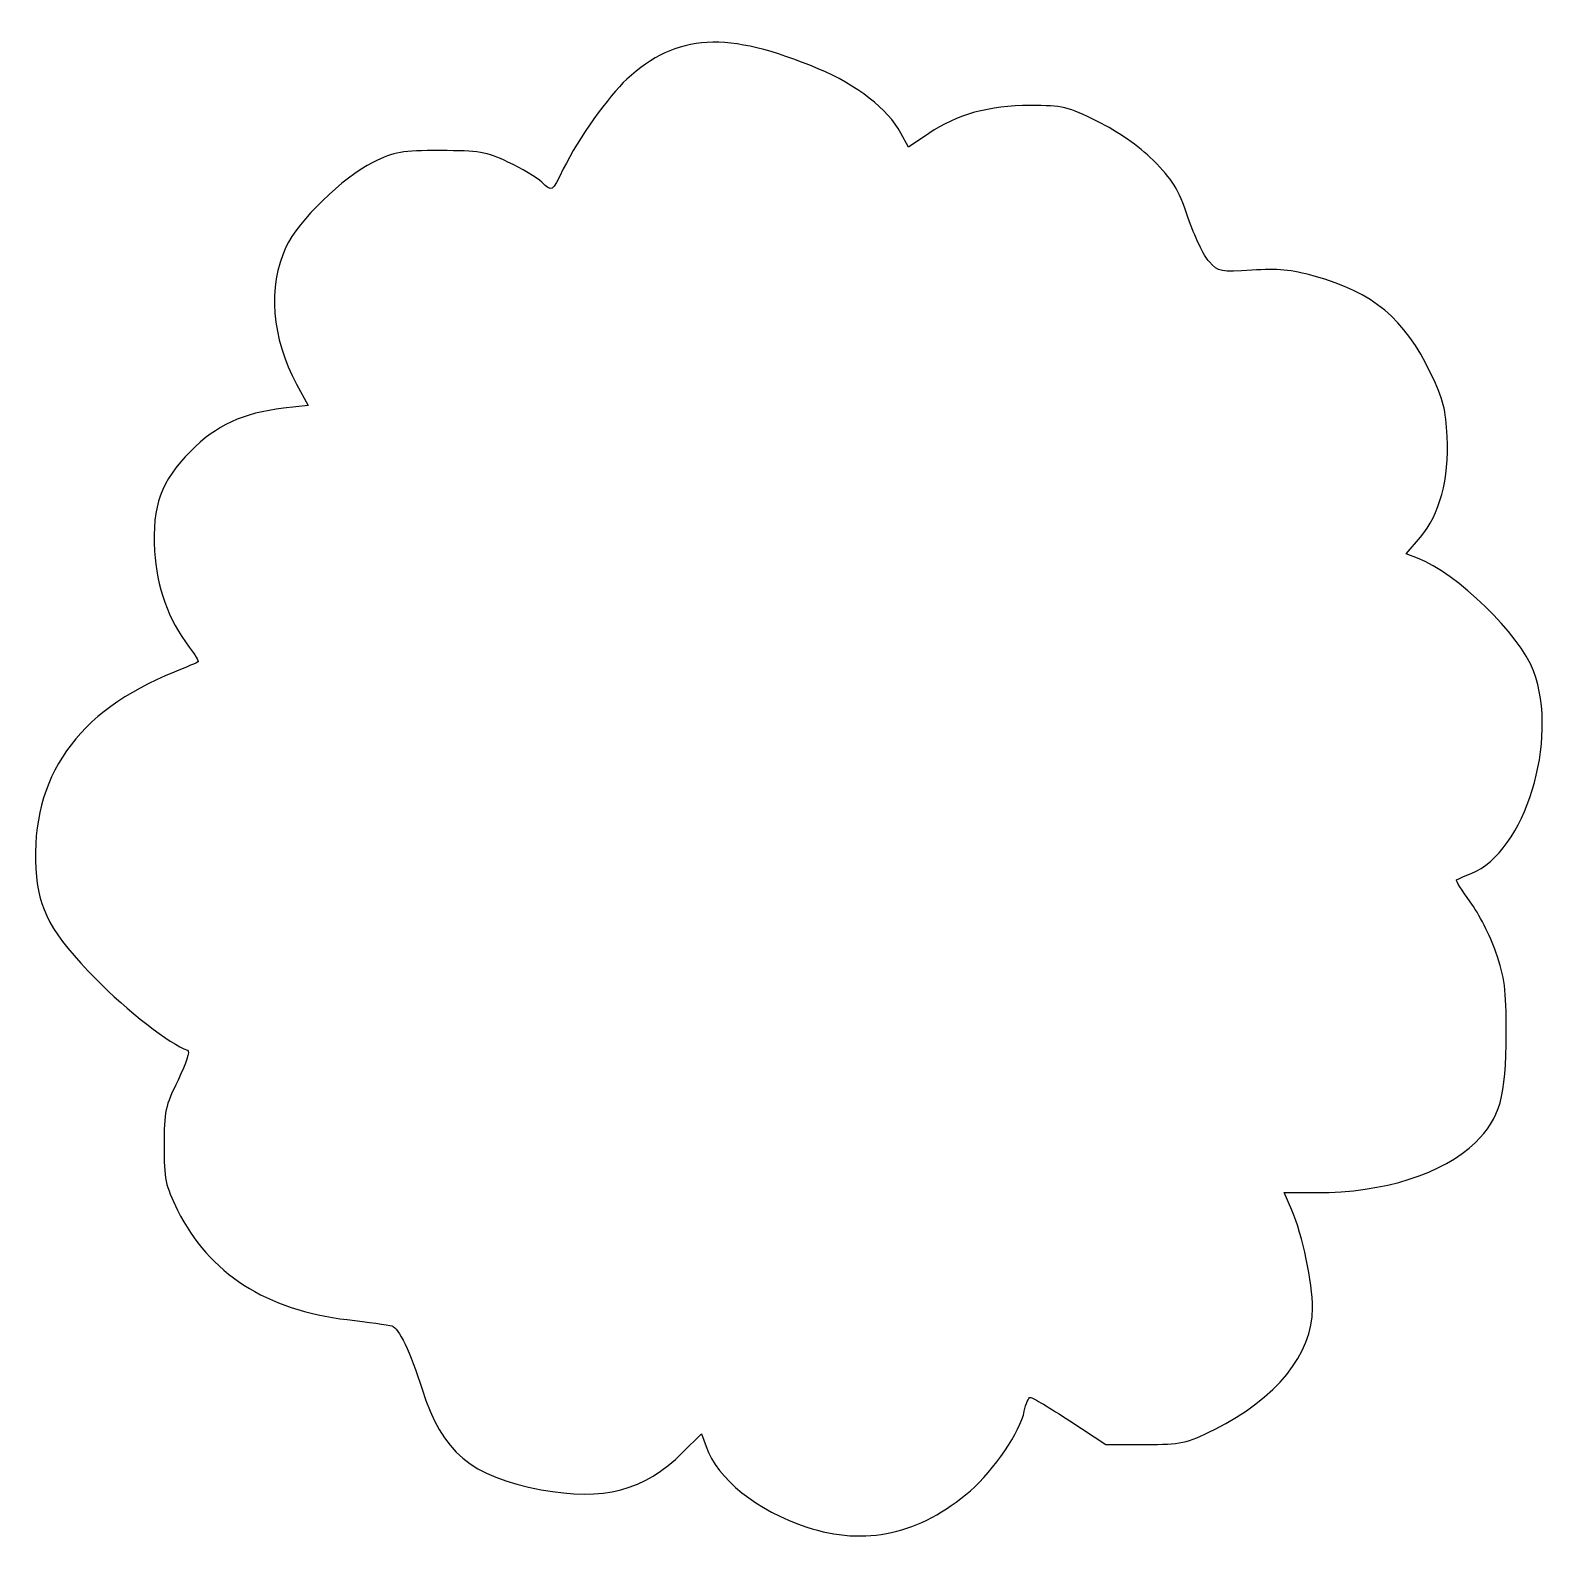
# Model space of a CAD drawing. Header units: centimetres. Extents: x -12.5 to -2.62, y -12.88 to -3.08.
import ezdxf

# ---------------------------------------------------------------- set-up
doc = ezdxf.new("R2010")
doc.units = ezdxf.units.CM
doc.header["$MEASUREMENT"] = 0
doc.layers.add('Layer 1', color=7, linetype='Continuous')

msp = doc.modelspace()

# ---------------------------------------------------------------- linework, layer by layer
at = {"layer": 'Layer 1'}
msp.add_open_spline([(-7.48164, -12.75373), (-7.80251, -12.64751), (-8.0596, -12.44188), (-8.13231, -12.23329), (-8.13231, -12.23329), (-8.13231, -12.23329), (-8.16076, -12.15167), (-8.16076, -12.15167), (-8.16076, -12.15167), (-8.16076, -12.15167), (-8.28348, -12.27293), (-8.28348, -12.27293), (-8.28348, -12.27293), (-8.53168, -12.51818), (-8.79619, -12.58745), (-9.19739, -12.51225), (-9.19739, -12.51225), (-9.65085, -12.42726), (-9.83654, -12.27053), (-9.9669, -11.86278), (-9.9669, -11.86278), (-10.04548, -11.617), (-10.11648, -11.46827), (-10.16194, -11.45422), (-10.16194, -11.45422), (-10.18582, -11.44684), (-10.31574, -11.42845), (-10.45066, -11.41335), (-10.45066, -11.41335), (-10.96879, -11.35535), (-11.34672, -11.11151), (-11.54607, -10.70658), (-11.54607, -10.70658), (-11.62613, -10.54397), (-11.63411, -10.5061), (-11.63411, -10.28861), (-11.63411, -10.28861), (-11.63411, -10.06998), (-11.62636, -10.03372), (-11.5439, -9.86612), (-11.5439, -9.86612), (-11.48837, -9.75327), (-11.46493, -9.67904), (-11.48294, -9.67303), (-11.48294, -9.67303), (-11.59057, -9.63715), (-11.88052, -9.41204), (-12.07158, -9.216), (-12.07158, -9.216), (-12.36663, -8.91329), (-12.44681, -8.76659), (-12.46216, -8.50141), (-12.46216, -8.50141), (-12.49647, -7.90872), (-12.19751, -7.48329), (-11.56796, -7.22891), (-11.56796, -7.22891), (-11.48793, -7.19657), (-11.41826, -7.16709), (-11.41315, -7.16339), (-11.41315, -7.16339), (-11.40805, -7.1597), (-11.43436, -7.1167), (-11.47163, -7.06783), (-11.47163, -7.06783), (-11.60666, -6.89081), (-11.68307, -6.6787), (-11.69529, -6.44704), (-11.69529, -6.44704), (-11.71093, -6.15051), (-11.65578, -5.99787), (-11.46206, -5.80151), (-11.46206, -5.80151), (-11.2981, -5.63532), (-11.12223, -5.5543), (-10.86134, -5.52479), (-10.86134, -5.52479), (-10.86134, -5.52479), (-10.70312, -5.50688), (-10.70312, -5.50688), (-10.70312, -5.50688), (-10.70312, -5.50688), (-10.77753, -5.3695), (-10.77753, -5.3695), (-10.77753, -5.3695), (-10.93941, -5.07063), (-10.9654, -4.73978), (-10.84705, -4.48442), (-10.84705, -4.48442), (-10.76744, -4.31263), (-10.47845, -4.03108), (-10.28473, -3.93658), (-10.28473, -3.93658), (-10.13966, -3.86581), (-10.10205, -3.85918), (-9.84817, -3.85963), (-9.84817, -3.85963), (-9.60031, -3.86008), (-9.55325, -3.86809), (-9.41169, -3.93392), (-9.41169, -3.93392), (-9.32442, -3.97451), (-9.22624, -4.03287), (-9.19351, -4.06362), (-9.19351, -4.06362), (-9.12465, -4.12831), (-9.13146, -4.13249), (-9.0543, -3.9782), (-9.0543, -3.9782), (-8.9546, -3.77884), (-8.76309, -3.50843), (-8.64365, -3.39832), (-8.64365, -3.39832), (-8.32235, -3.10216), (-7.99424, -3.08422), (-7.40724, -3.33071), (-7.40724, -3.33071), (-7.15754, -3.43557), (-6.95657, -3.5921), (-6.87342, -3.74651), (-6.87342, -3.74651), (-6.87342, -3.74651), (-6.8245, -3.83734), (-6.8245, -3.83734), (-6.8245, -3.83734), (-6.8245, -3.83734), (-6.69317, -3.74896), (-6.69317, -3.74896), (-6.69317, -3.74896), (-6.50875, -3.62485), (-6.30641, -3.56926), (-6.0368, -3.56863), (-6.0368, -3.56863), (-5.82661, -3.56813), (-5.7957, -3.57542), (-5.60185, -3.67123), (-5.60185, -3.67123), (-5.4687, -3.73704), (-5.33892, -3.82801), (-5.2433, -3.92258), (-5.2433, -3.92258), (-5.11532, -4.04914), (-5.08243, -4.10295), (-5.01822, -4.29081), (-5.01822, -4.29081), (-4.97686, -4.41181), (-4.91464, -4.54144), (-4.87995, -4.57887), (-4.87995, -4.57887), (-4.81968, -4.6439), (-4.80745, -4.64628), (-4.60495, -4.6324), (-4.60495, -4.6324), (-4.44075, -4.62115), (-4.35038, -4.6297), (-4.20365, -4.67036), (-4.20365, -4.67036), (-3.82, -4.77667), (-3.62025, -4.94349), (-3.44838, -5.30112), (-3.44838, -5.30112), (-3.36921, -5.46587), (-3.35136, -5.53497), (-3.34326, -5.70817), (-3.34326, -5.70817), (-3.33041, -5.98258), (-3.39141, -6.2121), (-3.51579, -6.35741), (-3.51579, -6.35741), (-3.51579, -6.35741), (-3.60796, -6.46509), (-3.60796, -6.46509), (-3.60796, -6.46509), (-3.60796, -6.46509), (-3.53483, -6.49289), (-3.53483, -6.49289), (-3.53483, -6.49289), (-3.28127, -6.5893), (-2.8734, -6.98593), (-2.78508, -7.222), (-2.78508, -7.222), (-2.61804, -7.66844), (-2.84074, -8.39244), (-3.18757, -8.53051), (-3.18757, -8.53051), (-3.23471, -8.54927), (-3.27768, -8.56796), (-3.28306, -8.57204), (-3.28306, -8.57204), (-3.28843, -8.57612), (-3.24838, -8.64002), (-3.19406, -8.71403), (-3.19406, -8.71403), (-3.13973, -8.78804), (-3.06523, -8.93445), (-3.0285, -9.03939), (-3.0285, -9.03939), (-2.97059, -9.20484), (-2.96177, -9.27452), (-2.96209, -9.56408), (-2.96209, -9.56408), (-2.96255, -9.97469), (-3.00152, -10.1126), (-3.16127, -10.26886), (-3.16127, -10.26886), (-3.36798, -10.47107), (-3.75357, -10.59278), (-4.18747, -10.59278), (-4.18747, -10.59278), (-4.18747, -10.59278), (-4.39587, -10.59278), (-4.39587, -10.59278), (-4.39587, -10.59278), (-4.39587, -10.59278), (-4.34735, -10.70598), (-4.34735, -10.70598), (-4.34735, -10.70598), (-4.27782, -10.86819), (-4.2125, -11.17541), (-4.2128, -11.33884), (-4.2128, -11.33884), (-4.21335, -11.63534), (-4.44719, -11.9246), (-4.84617, -12.12232), (-4.84617, -12.12232), (-5.03182, -12.21431), (-5.05788, -12.21997), (-5.29596, -12.21997), (-5.29596, -12.21997), (-5.29596, -12.21997), (-5.54869, -12.21997), (-5.54869, -12.21997), (-5.54869, -12.21997), (-5.54869, -12.21997), (-5.78111, -12.06784), (-5.78111, -12.06784), (-5.78111, -12.06784), (-5.90894, -11.98416), (-6.0237, -11.9157), (-6.03614, -11.9157), (-6.03614, -11.9157), (-6.04857, -11.9157), (-6.06629, -11.95595), (-6.07552, -12.00514), (-6.07552, -12.00514), (-6.09953, -12.13315), (-6.27253, -12.38826), (-6.42417, -12.51928), (-6.42417, -12.51928), (-6.74956, -12.80043), (-7.10352, -12.8789), (-7.48164, -12.75373)], degree=3, knots=[0, 0, 0, 0, 0.015625, 0.015625, 0.015625, 0.015625, 0.03125, 0.03125, 0.03125, 0.03125, 0.046875, 0.046875, 0.046875, 0.046875, 0.0625, 0.0625, 0.0625, 0.0625, 0.078125, 0.078125, 0.078125, 0.078125, 0.09375, 0.09375, 0.09375, 0.09375, 0.109375, 0.109375, 0.109375, 0.109375, 0.125, 0.125, 0.125, 0.125, 0.140625, 0.140625, 0.140625, 0.140625, 0.15625, 0.15625, 0.15625, 0.15625, 0.171875, 0.171875, 0.171875, 0.171875, 0.1875, 0.1875, 0.1875, 0.1875, 0.203125, 0.203125, 0.203125, 0.203125, 0.21875, 0.21875, 0.21875, 0.21875, 0.234375, 0.234375, 0.234375, 0.234375, 0.25, 0.25, 0.25, 0.25, 0.265625, 0.265625, 0.265625, 0.265625, 0.28125, 0.28125, 0.28125, 0.28125, 0.296875, 0.296875, 0.296875, 0.296875, 0.3125, 0.3125, 0.3125, 0.3125, 0.328125, 0.328125, 0.328125, 0.328125, 0.34375, 0.34375, 0.34375, 0.34375, 0.359375, 0.359375, 0.359375, 0.359375, 0.375, 0.375, 0.375, 0.375, 0.390625, 0.390625, 0.390625, 0.390625, 0.40625, 0.40625, 0.40625, 0.40625, 0.421875, 0.421875, 0.421875, 0.421875, 0.4375, 0.4375, 0.4375, 0.4375, 0.453125, 0.453125, 0.453125, 0.453125, 0.46875, 0.46875, 0.46875, 0.46875, 0.484375, 0.484375, 0.484375, 0.484375, 0.5, 0.5, 0.5, 0.5, 0.515625, 0.515625, 0.515625, 0.515625, 0.53125, 0.53125, 0.53125, 0.53125, 0.546875, 0.546875, 0.546875, 0.546875, 0.5625, 0.5625, 0.5625, 0.5625, 0.578125, 0.578125, 0.578125, 0.578125, 0.59375, 0.59375, 0.59375, 0.59375, 0.609375, 0.609375, 0.609375, 0.609375, 0.625, 0.625, 0.625, 0.625, 0.640625, 0.640625, 0.640625, 0.640625, 0.65625, 0.65625, 0.65625, 0.65625, 0.671875, 0.671875, 0.671875, 0.671875, 0.6875, 0.6875, 0.6875, 0.6875, 0.703125, 0.703125, 0.703125, 0.703125, 0.71875, 0.71875, 0.71875, 0.71875, 0.734375, 0.734375, 0.734375, 0.734375, 0.75, 0.75, 0.75, 0.75, 0.765625, 0.765625, 0.765625, 0.765625, 0.78125, 0.78125, 0.78125, 0.78125, 0.796875, 0.796875, 0.796875, 0.796875, 0.8125, 0.8125, 0.8125, 0.8125, 0.828125, 0.828125, 0.828125, 0.828125, 0.84375, 0.84375, 0.84375, 0.84375, 0.859375, 0.859375, 0.859375, 0.859375, 0.875, 0.875, 0.875, 0.875, 0.890625, 0.890625, 0.890625, 0.890625, 0.90625, 0.90625, 0.90625, 0.90625, 0.921875, 0.921875, 0.921875, 0.921875, 0.9375, 0.9375, 0.9375, 0.9375, 0.953125, 0.953125, 0.953125, 0.953125, 0.96875, 0.96875, 0.96875, 0.96875, 1, 1, 1, 1], dxfattribs=at)

doc.saveas('drawing.dxf')
